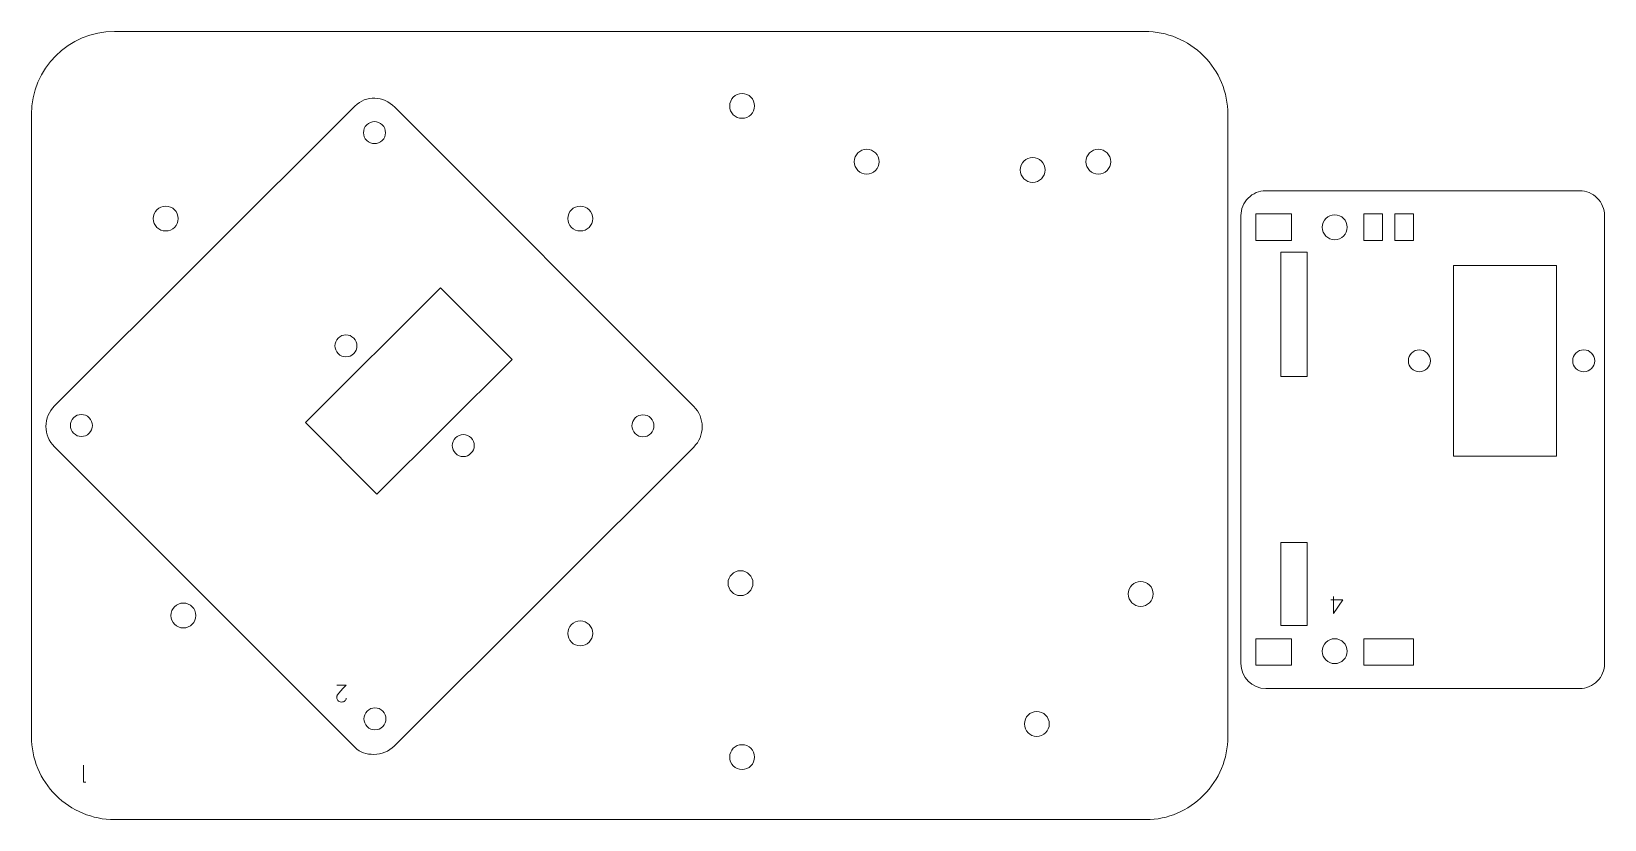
# Model space of a CAD drawing. Header units: millimetres. Extents: x 1 to 3601, y 1 to 1248.
# Drawn here: x 1396 to 1585.4, y 1118.7 to 1213.7 of the extents above; entities that cross this region are included whole.
import ezdxf

# ---------------------------------------------------------------- set-up
doc = ezdxf.new("R2010")
doc.units = ezdxf.units.MM
doc.layers.get('0').update_dxf_attribs({"lineweight": 5})
doc.layers.add('MARCATGE', color=1, linetype='Continuous', lineweight=5)
doc.layers.add('TALL 1', color=4, linetype='Continuous', lineweight=5)

msp = doc.modelspace()

# ---------------------------------------------------------------- linework, layer by layer
at = {"lineweight": 9}
for points, knots in [([(1530.05, 1118.65), (1530.05, 1118.65), (1530.2, 1118.65), (1530.2, 1118.65), (1530.2, 1118.65), (1532.85, 1118.65), (1535.25, 1119.71), (1537.12, 1121.58), (1537.12, 1121.58), (1539, 1123.46), (1540.05, 1126), (1540.05, 1128.65), (1540.05, 1128.65), (1540.05, 1128.65), (1540.05, 1203.65), (1540.05, 1203.65), (1540.05, 1203.65), (1540.05, 1206.31), (1539, 1208.85), (1537.12, 1210.73), (1537.12, 1210.73), (1535.25, 1212.6), (1532.7, 1213.65), (1530.05, 1213.65), (1530.05, 1213.65), (1530.05, 1213.65), (1405.95, 1213.65), (1405.95, 1213.65), (1405.95, 1213.65), (1400.43, 1213.65), (1395.95, 1209.18), (1395.95, 1203.65), (1395.95, 1203.65), (1395.95, 1203.65), (1395.95, 1128.65), (1395.95, 1128.65), (1395.95, 1128.65), (1395.95, 1126), (1397.01, 1123.46), (1398.88, 1121.58), (1398.88, 1121.58), (1400.76, 1119.71), (1403.3, 1118.65), (1405.95, 1118.65), (1405.95, 1118.65), (1405.95, 1118.65), (1530.05, 1118.65), (1530.05, 1118.65)], [0, 0, 0, 0, 0.076923, 0.076923, 0.076923, 0.076923, 0.153846, 0.153846, 0.153846, 0.153846, 0.230769, 0.230769, 0.230769, 0.230769, 0.307692, 0.307692, 0.307692, 0.307692, 0.384615, 0.384615, 0.384615, 0.384615, 0.461538, 0.461538, 0.461538, 0.461538, 0.538462, 0.538462, 0.538462, 0.538462, 0.615385, 0.615385, 0.615385, 0.615385, 0.692308, 0.692308, 0.692308, 0.692308, 0.769231, 0.769231, 0.769231, 0.769231, 0.846154, 0.846154, 0.846154, 0.846154, 1, 1, 1, 1]), ([(1434.74, 1127.53), (1434.74, 1127.53), (1434.91, 1127.37), (1434.91, 1127.37), (1434.91, 1127.37), (1435.56, 1126.71), (1436.27, 1126.51), (1437.19, 1126.51), (1437.19, 1126.51), (1438.11, 1126.51), (1439, 1126.87), (1439.65, 1127.52), (1439.65, 1127.52), (1439.65, 1127.52), (1475.72, 1163.55), (1475.72, 1163.55), (1475.72, 1163.55), (1476.37, 1164.2), (1476.74, 1165.08), (1476.74, 1166), (1476.74, 1166), (1476.74, 1166.93), (1476.37, 1167.81), (1475.72, 1168.46), (1475.72, 1168.46), (1475.72, 1168.46), (1439.7, 1204.53), (1439.7, 1204.53), (1439.7, 1204.53), (1438.34, 1205.89), (1436.27, 1206.01), (1434.91, 1204.65), (1434.91, 1204.65), (1434.91, 1204.65), (1434.78, 1204.53), (1434.78, 1204.53), (1434.78, 1204.53), (1434.78, 1204.53), (1398.72, 1168.51), (1398.72, 1168.51), (1398.72, 1168.51), (1398.06, 1167.86), (1397.7, 1166.97), (1397.7, 1166.05), (1397.7, 1166.05), (1397.7, 1165.13), (1398.06, 1164.25), (1398.71, 1163.59), (1398.71, 1163.59), (1398.71, 1163.59), (1434.74, 1127.53), (1434.74, 1127.53)], [0, 0, 0, 0, 0.071429, 0.071429, 0.071429, 0.071429, 0.142857, 0.142857, 0.142857, 0.142857, 0.214286, 0.214286, 0.214286, 0.214286, 0.285714, 0.285714, 0.285714, 0.285714, 0.357143, 0.357143, 0.357143, 0.357143, 0.428571, 0.428571, 0.428571, 0.428571, 0.5, 0.5, 0.5, 0.5, 0.571429, 0.571429, 0.571429, 0.571429, 0.642857, 0.642857, 0.642857, 0.642857, 0.714286, 0.714286, 0.714286, 0.714286, 0.785714, 0.785714, 0.785714, 0.785714, 0.857143, 0.857143, 0.857143, 0.857143, 1, 1, 1, 1]), ([(1544.62, 1134.45), (1544.62, 1134.45), (1582.42, 1134.45), (1582.42, 1134.45), (1582.42, 1134.45), (1583.21, 1134.45), (1583.98, 1134.77), (1584.54, 1135.33), (1584.54, 1135.33), (1585.1, 1135.89), (1585.42, 1136.66), (1585.42, 1137.45), (1585.42, 1137.45), (1585.42, 1137.45), (1585.42, 1191.45), (1585.42, 1191.45), (1585.42, 1191.45), (1585.42, 1192.25), (1585.1, 1193.01), (1584.54, 1193.57), (1584.54, 1193.57), (1583.98, 1194.14), (1583.21, 1194.45), (1582.42, 1194.45), (1582.42, 1194.45), (1582.42, 1194.45), (1544.62, 1194.45), (1544.62, 1194.45), (1544.62, 1194.45), (1543.82, 1194.45), (1543.06, 1194.14), (1542.5, 1193.57), (1542.5, 1193.57), (1541.94, 1193.01), (1541.62, 1192.25), (1541.62, 1191.45), (1541.62, 1191.45), (1541.62, 1191.45), (1541.62, 1137.45), (1541.62, 1137.45), (1541.62, 1137.45), (1541.62, 1135.79), (1542.96, 1134.45), (1544.62, 1134.45)], [0, 0, 0, 0, 0.083333, 0.083333, 0.083333, 0.083333, 0.166667, 0.166667, 0.166667, 0.166667, 0.25, 0.25, 0.25, 0.25, 0.333333, 0.333333, 0.333333, 0.333333, 0.416667, 0.416667, 0.416667, 0.416667, 0.5, 0.5, 0.5, 0.5, 0.583333, 0.583333, 0.583333, 0.583333, 0.666667, 0.666667, 0.666667, 0.666667, 0.75, 0.75, 0.75, 0.75, 0.833333, 0.833333, 0.833333, 0.833333, 1, 1, 1, 1]), ([(1453.84, 1174.12), (1453.84, 1174.12), (1437.56, 1157.86), (1437.56, 1157.86), (1437.56, 1157.86), (1437.56, 1157.86), (1428.94, 1166.5), (1428.94, 1166.5), (1428.94, 1166.5), (1428.94, 1166.5), (1445.22, 1182.75), (1445.22, 1182.75), (1445.22, 1182.75), (1445.22, 1182.75), (1453.84, 1174.12), (1453.84, 1174.12)], [0, 0, 0, 0, 0.2, 0.2, 0.2, 0.2, 0.4, 0.4, 0.4, 0.4, 0.6, 0.6, 0.6, 0.6, 1, 1, 1, 1])]:
    msp.add_open_spline(points, degree=3, knots=knots, dxfattribs=at)
at = {"layer": 'MARCATGE', "lineweight": 9}
for points, knots in [([(1552.78, 1143.49), (1552.78, 1143.49), (1553.9, 1145.15), (1553.9, 1145.15), (1553.9, 1145.15), (1553.9, 1145.15), (1552.45, 1145.15), (1552.45, 1145.15), (1552.45, 1145.15), (1552.45, 1145.15), (1553.9, 1145.15), (1553.9, 1145.15), (1553.9, 1145.15), (1553.9, 1145.15), (1552.78, 1143.49), (1552.78, 1143.49), (1552.78, 1143.49), (1552.78, 1143.49), (1552.78, 1145.54), (1552.78, 1145.54), (1552.78, 1145.54), (1552.78, 1145.54), (1552.78, 1143.49), (1552.78, 1143.49)], [0, 0, 0, 0, 0.142857, 0.142857, 0.142857, 0.142857, 0.285714, 0.285714, 0.285714, 0.285714, 0.428571, 0.428571, 0.428571, 0.428571, 0.571429, 0.571429, 0.571429, 0.571429, 0.714286, 0.714286, 0.714286, 0.714286, 1, 1, 1, 1]), ([(1433.85, 1134.87), (1433.68, 1134.68), (1433.53, 1134.51), (1433.39, 1134.36), (1433.39, 1134.36), (1433.33, 1134.29), (1433.28, 1134.23), (1433.22, 1134.17), (1433.22, 1134.17), (1433.16, 1134.1), (1433.11, 1134.04), (1433.06, 1133.99), (1433.06, 1133.99), (1433.02, 1133.94), (1432.98, 1133.89), (1432.95, 1133.86), (1432.95, 1133.86), (1432.92, 1133.82), (1432.9, 1133.8), (1432.89, 1133.79), (1432.89, 1133.79), (1432.88, 1133.77), (1432.87, 1133.75), (1432.85, 1133.72), (1432.85, 1133.72), (1432.83, 1133.7), (1432.81, 1133.67), (1432.79, 1133.63), (1432.79, 1133.63), (1432.77, 1133.6), (1432.76, 1133.55), (1432.75, 1133.51), (1432.75, 1133.51), (1432.73, 1133.46), (1432.73, 1133.41), (1432.73, 1133.34), (1432.73, 1133.34), (1432.73, 1133.28), (1432.74, 1133.22), (1432.76, 1133.16), (1432.76, 1133.16), (1432.78, 1133.1), (1432.81, 1133.04), (1432.85, 1132.99), (1432.85, 1132.99), (1432.9, 1132.94), (1432.95, 1132.9), (1433.02, 1132.87), (1433.02, 1132.87), (1433.09, 1132.84), (1433.17, 1132.82), (1433.27, 1132.82), (1433.27, 1132.82), (1433.47, 1132.82), (1433.61, 1132.87), (1433.71, 1132.95), (1433.71, 1132.95), (1433.8, 1133.04), (1433.85, 1133.15), (1433.85, 1133.29), (1433.85, 1133.29), (1433.85, 1133.15), (1433.8, 1133.04), (1433.71, 1132.95), (1433.71, 1132.95), (1433.61, 1132.87), (1433.47, 1132.82), (1433.27, 1132.82), (1433.27, 1132.82), (1433.17, 1132.82), (1433.09, 1132.84), (1433.02, 1132.87), (1433.02, 1132.87), (1432.95, 1132.9), (1432.9, 1132.94), (1432.85, 1132.99), (1432.85, 1132.99), (1432.81, 1133.04), (1432.78, 1133.1), (1432.76, 1133.16), (1432.76, 1133.16), (1432.74, 1133.22), (1432.73, 1133.28), (1432.73, 1133.34), (1432.73, 1133.34), (1432.73, 1133.41), (1432.73, 1133.46), (1432.75, 1133.51), (1432.75, 1133.51), (1432.76, 1133.55), (1432.77, 1133.6), (1432.79, 1133.63), (1432.79, 1133.63), (1432.81, 1133.67), (1432.83, 1133.7), (1432.85, 1133.72), (1432.85, 1133.72), (1432.87, 1133.75), (1432.88, 1133.77), (1432.89, 1133.79), (1432.89, 1133.79), (1432.9, 1133.8), (1432.92, 1133.82), (1432.95, 1133.86), (1432.95, 1133.86), (1432.98, 1133.89), (1433.02, 1133.94), (1433.06, 1133.99), (1433.06, 1133.99), (1433.11, 1134.04), (1433.16, 1134.1), (1433.22, 1134.17), (1433.22, 1134.17), (1433.28, 1134.23), (1433.33, 1134.29), (1433.39, 1134.36), (1433.39, 1134.36), (1433.53, 1134.51), (1433.68, 1134.68), (1433.85, 1134.87), (1433.85, 1134.87), (1433.85, 1134.87), (1432.74, 1134.87), (1432.74, 1134.87), (1432.74, 1134.87), (1432.74, 1134.87), (1433.85, 1134.87), (1433.85, 1134.87)], [0, 0, 0, 0, 0.030303, 0.030303, 0.030303, 0.030303, 0.060606, 0.060606, 0.060606, 0.060606, 0.090909, 0.090909, 0.090909, 0.090909, 0.121212, 0.121212, 0.121212, 0.121212, 0.151515, 0.151515, 0.151515, 0.151515, 0.181818, 0.181818, 0.181818, 0.181818, 0.212121, 0.212121, 0.212121, 0.212121, 0.242424, 0.242424, 0.242424, 0.242424, 0.272727, 0.272727, 0.272727, 0.272727, 0.30303, 0.30303, 0.30303, 0.30303, 0.333333, 0.333333, 0.333333, 0.333333, 0.363636, 0.363636, 0.363636, 0.363636, 0.393939, 0.393939, 0.393939, 0.393939, 0.424242, 0.424242, 0.424242, 0.424242, 0.454545, 0.454545, 0.454545, 0.454545, 0.484848, 0.484848, 0.484848, 0.484848, 0.515152, 0.515152, 0.515152, 0.515152, 0.545455, 0.545455, 0.545455, 0.545455, 0.575758, 0.575758, 0.575758, 0.575758, 0.606061, 0.606061, 0.606061, 0.606061, 0.636364, 0.636364, 0.636364, 0.636364, 0.666667, 0.666667, 0.666667, 0.666667, 0.69697, 0.69697, 0.69697, 0.69697, 0.727273, 0.727273, 0.727273, 0.727273, 0.757576, 0.757576, 0.757576, 0.757576, 0.787879, 0.787879, 0.787879, 0.787879, 0.818182, 0.818182, 0.818182, 0.818182, 0.848485, 0.848485, 0.848485, 0.848485, 0.878788, 0.878788, 0.878788, 0.878788, 0.909091, 0.909091, 0.909091, 0.909091, 0.939394, 0.939394, 0.939394, 0.939394, 1, 1, 1, 1]), ([(1402.22, 1123.18), (1402.22, 1123.18), (1402.51, 1123.18), (1402.51, 1123.18), (1402.51, 1123.18), (1402.51, 1123.18), (1402.22, 1123.18), (1402.22, 1123.18), (1402.22, 1123.18), (1402.22, 1123.18), (1402.22, 1125.21), (1402.22, 1125.21), (1402.22, 1125.21), (1402.22, 1125.21), (1402.22, 1123.18), (1402.22, 1123.18)], [0, 0, 0, 0, 0.2, 0.2, 0.2, 0.2, 0.4, 0.4, 0.4, 0.4, 0.6, 0.6, 0.6, 0.6, 1, 1, 1, 1])]:
    msp.add_open_spline(points, degree=3, knots=knots, dxfattribs=at)
at = {"layer": 'TALL 1', "lineweight": 9}
for points in [[(1480.05, 1204.68), (1480.04, 1203.85), (1480.72, 1203.18), (1481.54, 1203.18), (1481.54, 1203.18), (1482.37, 1203.18), (1483.04, 1203.85), (1483.04, 1204.68), (1483.04, 1204.68), (1483.04, 1205.51), (1482.37, 1206.18), (1481.54, 1206.18), (1481.54, 1206.18), (1480.72, 1206.18), (1480.05, 1205.51), (1480.05, 1204.68)], [(1438.21, 1202.39), (1437.69, 1202.91), (1436.85, 1202.91), (1436.33, 1202.39), (1436.33, 1202.39), (1435.82, 1201.87), (1435.82, 1201.03), (1436.33, 1200.52), (1436.33, 1200.52), (1436.85, 1200), (1437.69, 1200), (1438.21, 1200.51), (1438.21, 1200.51), (1438.72, 1201.03), (1438.73, 1201.87), (1438.21, 1202.39)], [(1495.05, 1197.95), (1495.05, 1197.13), (1495.72, 1196.45), (1496.55, 1196.45), (1496.55, 1196.45), (1497.38, 1196.45), (1498.05, 1197.13), (1498.05, 1197.95), (1498.05, 1197.95), (1498.05, 1198.78), (1497.38, 1199.45), (1496.55, 1199.45), (1496.55, 1199.45), (1495.72, 1199.45), (1495.05, 1198.78), (1495.05, 1197.95)], [(1522.95, 1197.95), (1522.95, 1197.13), (1523.62, 1196.45), (1524.45, 1196.45), (1524.45, 1196.45), (1525.28, 1196.45), (1525.95, 1197.13), (1525.95, 1197.95), (1525.95, 1197.95), (1525.95, 1198.78), (1525.28, 1199.45), (1524.45, 1199.45), (1524.45, 1199.45), (1523.62, 1199.45), (1522.95, 1198.78), (1522.95, 1197.95)], [(1515.05, 1196.96), (1515.04, 1196.13), (1515.72, 1195.46), (1516.54, 1195.46), (1516.54, 1195.46), (1517.37, 1195.46), (1518.04, 1196.13), (1518.04, 1196.96), (1518.04, 1196.96), (1518.04, 1197.79), (1517.37, 1198.46), (1516.54, 1198.46), (1516.54, 1198.46), (1515.72, 1198.46), (1515.05, 1197.79), (1515.05, 1196.96)], [(1410.63, 1191.1), (1410.63, 1190.27), (1411.3, 1189.6), (1412.13, 1189.6), (1412.13, 1189.6), (1412.96, 1189.6), (1413.63, 1190.27), (1413.63, 1191.1), (1413.63, 1191.1), (1413.63, 1191.93), (1412.96, 1192.6), (1412.13, 1192.6), (1412.13, 1192.6), (1411.3, 1192.6), (1410.63, 1191.93), (1410.63, 1191.1)], [(1460.55, 1191.1), (1460.55, 1190.27), (1461.22, 1189.6), (1462.05, 1189.6), (1462.05, 1189.6), (1462.88, 1189.6), (1463.55, 1190.27), (1463.55, 1191.1), (1463.55, 1191.1), (1463.55, 1191.93), (1462.88, 1192.6), (1462.05, 1192.6), (1462.05, 1192.6), (1461.22, 1192.6), (1460.55, 1191.93), (1460.55, 1191.1)], [(1543.42, 1191.65), (1543.42, 1191.65), (1547.72, 1191.65), (1547.72, 1191.65), (1547.72, 1191.65), (1547.72, 1191.65), (1547.72, 1188.45), (1547.72, 1188.45), (1547.72, 1188.45), (1547.72, 1188.45), (1543.42, 1188.45), (1543.42, 1188.45), (1543.42, 1188.45), (1543.42, 1188.45), (1543.42, 1191.65), (1543.42, 1191.65)], [(1552.92, 1188.55), (1553.75, 1188.55), (1554.42, 1189.22), (1554.42, 1190.05), (1554.42, 1190.05), (1554.42, 1190.88), (1553.75, 1191.55), (1552.92, 1191.55), (1552.92, 1191.55), (1552.09, 1191.55), (1551.42, 1190.88), (1551.42, 1190.05), (1551.42, 1190.05), (1551.42, 1189.22), (1552.09, 1188.55), (1552.92, 1188.55)], [(1558.67, 1188.45), (1558.67, 1188.45), (1556.42, 1188.45), (1556.42, 1188.45), (1556.42, 1188.45), (1556.42, 1188.45), (1556.42, 1191.65), (1556.42, 1191.65), (1556.42, 1191.65), (1556.42, 1191.65), (1558.67, 1191.65), (1558.67, 1191.65), (1558.67, 1191.65), (1558.67, 1191.65), (1558.67, 1188.45), (1558.67, 1188.45)], [(1560.17, 1191.65), (1560.17, 1191.65), (1562.42, 1191.65), (1562.42, 1191.65), (1562.42, 1191.65), (1562.42, 1191.65), (1562.42, 1188.45), (1562.42, 1188.45), (1562.42, 1188.45), (1562.42, 1188.45), (1560.17, 1188.45), (1560.17, 1188.45), (1560.17, 1188.45), (1560.17, 1188.45), (1560.17, 1191.65), (1560.17, 1191.65)], [(1546.42, 1172.05), (1546.42, 1172.05), (1546.42, 1187.05), (1546.42, 1187.05), (1546.42, 1187.05), (1546.42, 1187.05), (1549.62, 1187.05), (1549.62, 1187.05), (1549.62, 1187.05), (1549.62, 1187.05), (1549.62, 1172.05), (1549.62, 1172.05), (1549.62, 1172.05), (1549.62, 1172.05), (1546.42, 1172.05), (1546.42, 1172.05)], [(1567.22, 1185.45), (1567.22, 1185.45), (1567.22, 1162.45), (1567.22, 1162.45), (1567.22, 1162.45), (1567.22, 1162.45), (1579.62, 1162.45), (1579.62, 1162.45), (1579.62, 1162.45), (1579.62, 1162.45), (1579.62, 1185.45), (1579.62, 1185.45), (1579.62, 1185.45), (1579.62, 1185.45), (1567.22, 1185.45), (1567.22, 1185.45)], [(1434.76, 1176.69), (1434.25, 1177.21), (1433.41, 1177.21), (1432.89, 1176.69), (1432.89, 1176.69), (1432.37, 1176.17), (1432.37, 1175.34), (1432.89, 1174.82), (1432.89, 1174.82), (1433.41, 1174.3), (1434.25, 1174.3), (1434.76, 1174.82), (1434.76, 1174.82), (1435.28, 1175.33), (1435.28, 1176.17), (1434.76, 1176.69)], [(1563.12, 1172.63), (1563.85, 1172.63), (1564.44, 1173.22), (1564.44, 1173.95), (1564.44, 1173.95), (1564.44, 1174.68), (1563.85, 1175.28), (1563.12, 1175.28), (1563.12, 1175.28), (1562.39, 1175.28), (1561.79, 1174.68), (1561.79, 1173.95), (1561.79, 1173.95), (1561.79, 1173.22), (1562.39, 1172.63), (1563.12, 1172.63)], [(1582.92, 1172.63), (1583.65, 1172.63), (1584.24, 1173.22), (1584.24, 1173.95), (1584.24, 1173.95), (1584.24, 1174.68), (1583.65, 1175.28), (1582.92, 1175.28), (1582.92, 1175.28), (1582.19, 1175.28), (1581.59, 1174.68), (1581.59, 1173.95), (1581.59, 1173.95), (1581.59, 1173.22), (1582.19, 1172.63), (1582.92, 1172.63)], [(1402.91, 1167.09), (1402.39, 1167.61), (1401.55, 1167.61), (1401.03, 1167.09), (1401.03, 1167.09), (1400.52, 1166.57), (1400.52, 1165.73), (1401.03, 1165.22), (1401.03, 1165.22), (1401.55, 1164.7), (1402.39, 1164.7), (1402.91, 1165.21), (1402.91, 1165.21), (1403.42, 1165.73), (1403.43, 1166.57), (1402.91, 1167.09)], [(1470.54, 1167.05), (1470.02, 1167.57), (1469.18, 1167.57), (1468.67, 1167.06), (1468.67, 1167.06), (1468.15, 1166.54), (1468.15, 1165.7), (1468.67, 1165.18), (1468.67, 1165.18), (1469.18, 1164.66), (1470.02, 1164.66), (1470.54, 1165.18), (1470.54, 1165.18), (1471.06, 1165.7), (1471.06, 1166.54), (1470.54, 1167.05)], [(1448.9, 1164.67), (1448.38, 1165.19), (1447.54, 1165.19), (1447.02, 1164.67), (1447.02, 1164.67), (1446.5, 1164.15), (1446.5, 1163.32), (1447.02, 1162.8), (1447.02, 1162.8), (1447.54, 1162.28), (1448.38, 1162.28), (1448.89, 1162.8), (1448.89, 1162.8), (1449.41, 1163.31), (1449.41, 1164.15), (1448.9, 1164.67)], [(1546.42, 1152.05), (1546.42, 1152.05), (1549.62, 1152.05), (1549.62, 1152.05), (1549.62, 1152.05), (1549.62, 1152.05), (1549.62, 1142.05), (1549.62, 1142.05), (1549.62, 1142.05), (1549.62, 1142.05), (1546.42, 1142.05), (1546.42, 1142.05), (1546.42, 1142.05), (1546.42, 1142.05), (1546.42, 1152.05), (1546.42, 1152.05)], [(1479.85, 1147.15), (1479.85, 1146.33), (1480.52, 1145.65), (1481.35, 1145.65), (1481.35, 1145.65), (1482.18, 1145.65), (1482.85, 1146.33), (1482.85, 1147.15), (1482.85, 1147.15), (1482.85, 1147.98), (1482.18, 1148.65), (1481.35, 1148.65), (1481.35, 1148.65), (1480.52, 1148.65), (1479.85, 1147.98), (1479.85, 1147.15)], [(1528.05, 1145.85), (1528.05, 1145.03), (1528.72, 1144.35), (1529.55, 1144.35), (1529.55, 1144.35), (1530.38, 1144.35), (1531.05, 1145.03), (1531.05, 1145.85), (1531.05, 1145.85), (1531.05, 1146.68), (1530.38, 1147.35), (1529.55, 1147.35), (1529.55, 1147.35), (1528.72, 1147.35), (1528.05, 1146.68), (1528.05, 1145.85)], [(1412.75, 1143.25), (1412.75, 1142.43), (1413.42, 1141.75), (1414.25, 1141.75), (1414.25, 1141.75), (1415.08, 1141.75), (1415.75, 1142.43), (1415.75, 1143.25), (1415.75, 1143.25), (1415.75, 1144.08), (1415.08, 1144.75), (1414.25, 1144.75), (1414.25, 1144.75), (1413.42, 1144.75), (1412.75, 1144.08), (1412.75, 1143.25)], [(1460.55, 1141.1), (1460.55, 1140.27), (1461.22, 1139.6), (1462.05, 1139.6), (1462.05, 1139.6), (1462.88, 1139.6), (1463.55, 1140.27), (1463.55, 1141.1), (1463.55, 1141.1), (1463.55, 1141.93), (1462.88, 1142.6), (1462.05, 1142.6), (1462.05, 1142.6), (1461.22, 1142.6), (1460.55, 1141.93), (1460.55, 1141.1)], [(1547.72, 1137.25), (1547.72, 1137.25), (1543.42, 1137.25), (1543.42, 1137.25), (1543.42, 1137.25), (1543.42, 1137.25), (1543.42, 1140.45), (1543.42, 1140.45), (1543.42, 1140.45), (1543.42, 1140.45), (1547.72, 1140.45), (1547.72, 1140.45), (1547.72, 1140.45), (1547.72, 1140.45), (1547.72, 1137.25), (1547.72, 1137.25)], [(1552.92, 1137.45), (1553.75, 1137.45), (1554.42, 1138.12), (1554.42, 1138.95), (1554.42, 1138.95), (1554.42, 1139.78), (1553.75, 1140.45), (1552.92, 1140.45), (1552.92, 1140.45), (1552.09, 1140.45), (1551.42, 1139.78), (1551.42, 1138.95), (1551.42, 1138.95), (1551.42, 1138.12), (1552.09, 1137.45), (1552.92, 1137.45)], [(1556.42, 1137.25), (1556.42, 1137.25), (1562.42, 1137.25), (1562.42, 1137.25), (1562.42, 1137.25), (1562.42, 1137.25), (1562.42, 1140.45), (1562.42, 1140.45), (1562.42, 1140.45), (1562.42, 1140.45), (1556.42, 1140.45), (1556.42, 1140.45), (1556.42, 1140.45), (1556.42, 1140.45), (1556.42, 1137.25), (1556.42, 1137.25)], [(1438.26, 1131.73), (1437.75, 1132.25), (1436.91, 1132.25), (1436.39, 1131.73), (1436.39, 1131.73), (1435.87, 1131.22), (1435.87, 1130.38), (1436.39, 1129.86), (1436.39, 1129.86), (1436.91, 1129.34), (1437.74, 1129.34), (1438.26, 1129.86), (1438.26, 1129.86), (1438.78, 1130.38), (1438.78, 1131.21), (1438.26, 1131.73)], [(1515.55, 1130.18), (1515.54, 1129.35), (1516.22, 1128.68), (1517.04, 1128.68), (1517.04, 1128.68), (1517.87, 1128.68), (1518.54, 1129.35), (1518.54, 1130.18), (1518.54, 1130.18), (1518.54, 1131.01), (1517.87, 1131.68), (1517.04, 1131.68), (1517.04, 1131.68), (1516.22, 1131.68), (1515.55, 1131.01), (1515.55, 1130.18)], [(1480.05, 1126.18), (1480.04, 1125.35), (1480.72, 1124.68), (1481.54, 1124.68), (1481.54, 1124.68), (1482.37, 1124.68), (1483.04, 1125.35), (1483.04, 1126.18), (1483.04, 1126.18), (1483.04, 1127.01), (1482.37, 1127.68), (1481.54, 1127.68), (1481.54, 1127.68), (1480.72, 1127.68), (1480.05, 1127.01), (1480.05, 1126.18)]]:
    msp.add_open_spline(points, degree=3, knots=[0, 0, 0, 0, 0.2, 0.2, 0.2, 0.2, 0.4, 0.4, 0.4, 0.4, 0.6, 0.6, 0.6, 0.6, 1, 1, 1, 1], dxfattribs=at)

doc.saveas('drawing.dxf')
